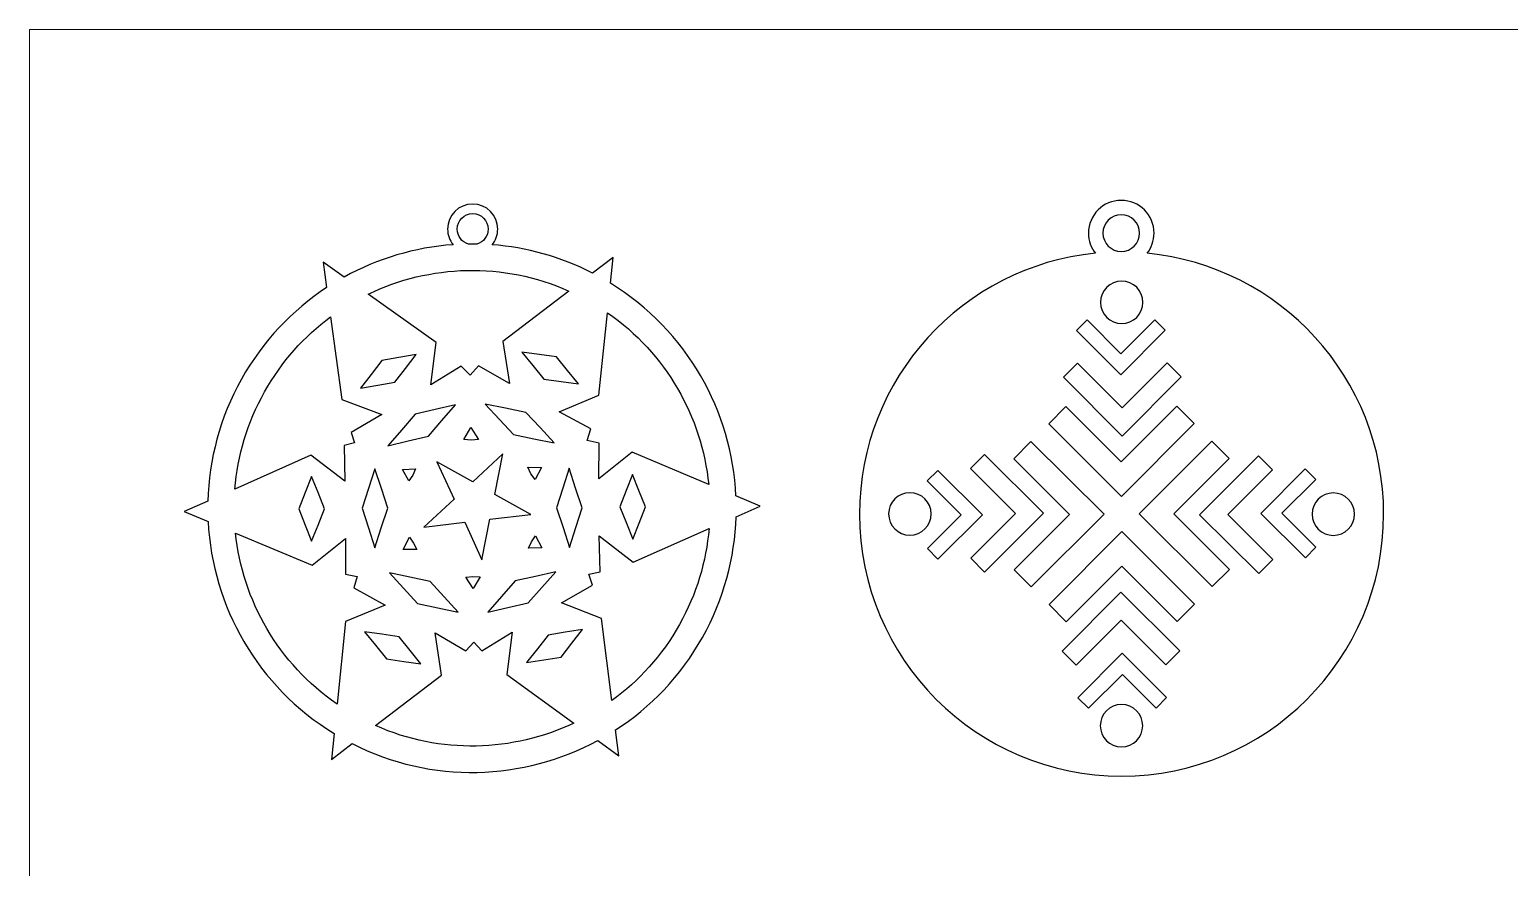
# Model space of a CAD drawing. Header units: centimetres. Extents: x -26.6 to 24.9, y -16.9 to 12.2.
# Drawn here: x -26.62 to -0.92, y -2.39 to 12.16 of the extents above; entities that cross this region are included whole.
import ezdxf

# ---------------------------------------------------------------- set-up
doc = ezdxf.new("R2010")
doc.units = ezdxf.units.CM
doc.header["$MEASUREMENT"] = 0
doc.layers.add('layer 1', color=7, linetype='Continuous')

msp = doc.modelspace()

# ---------------------------------------------------------------- linework, layer by layer
at = {"layer": 'layer 1', "color": 250, "lineweight": 20}
msp.add_open_spline([(-26.62404, 12.16395), (-26.62404, 12.16395), (24.9168, 12.16395), (24.9168, 12.16395), (24.9168, 12.16395), (24.9168, 12.16395), (24.9168, -16.94022), (24.9168, -16.94022), (24.9168, -16.94022), (24.9168, -16.94022), (-26.62404, -16.94022), (-26.62404, -16.94022), (-26.62404, -16.94022), (-26.62404, -16.94022), (-26.62404, 12.16395), (-26.62404, 12.16395)], degree=3, knots=[0, 0, 0, 0, 0.2, 0.2, 0.2, 0.2, 0.4, 0.4, 0.4, 0.4, 0.6, 0.6, 0.6, 0.6, 1, 1, 1, 1], dxfattribs=at)
at = {"layer": 'layer 1', "color": 215}
for points, knots in [([(-16.53407, 7.7579), (-15.20028, 6.93787), (-14.42561, 5.5334), (-14.35584, 4.0636), (-14.35584, 4.0636), (-14.35584, 4.0636), (-13.93684, 3.88626), (-13.93684, 3.88626), (-13.93684, 3.88626), (-13.93684, 3.88626), (-14.35288, 3.7028), (-14.35288, 3.7028), (-14.35288, 3.7028), (-14.3752, 2.99016), (-14.56433, 2.27218), (-14.93707, 1.60722), (-14.93707, 1.60722), (-15.31495, 0.93298), (-15.83789, 0.39137), (-16.44473, -0.00099), (-16.44473, -0.00099), (-16.44473, -0.00099), (-16.38701, -0.45208), (-16.38701, -0.45208), (-16.38701, -0.45208), (-16.38701, -0.45208), (-16.75514, -0.1849), (-16.75514, -0.1849), (-16.75514, -0.1849), (-18.04265, -0.88025), (-19.63568, -0.94574), (-21.02334, -0.2374), (-21.02334, -0.2374), (-21.02334, -0.2374), (-21.38313, -0.51193), (-21.38313, -0.51193), (-21.38313, -0.51193), (-21.38313, -0.51193), (-21.33649, -0.06207), (-21.33649, -0.06207), (-21.33649, -0.06207), (-22.67, 0.75351), (-23.44721, 2.15216), (-23.52306, 3.6182), (-23.52306, 3.6182), (-23.52306, 3.6182), (-23.93684, 3.79134), (-23.93684, 3.79134), (-23.93684, 3.79134), (-23.93684, 3.79134), (-23.52758, 3.97382), (-23.52758, 3.97382), (-23.52758, 3.97382), (-23.50895, 4.69461), (-23.31979, 5.42156), (-22.94275, 6.09427), (-22.94275, 6.09427), (-22.57124, 6.75716), (-22.05956, 7.29191), (-21.46575, 7.68264), (-21.46575, 7.68264), (-21.46575, 7.68264), (-21.5267, 8.12638), (-21.5267, 8.12638), (-21.5267, 8.12638), (-21.5267, 8.12638), (-21.16127, 7.86631), (-21.16127, 7.86631), (-21.16127, 7.86631), (-20.57879, 8.18783), (-19.9322, 8.37944), (-19.26948, 8.42773), (-19.26948, 8.42773), (-19.3285, 8.50204), (-19.36376, 8.59606), (-19.36376, 8.6983), (-19.36376, 8.6983), (-19.36376, 8.93882), (-19.16877, 9.13381), (-18.92826, 9.13381), (-18.92826, 9.13381), (-18.68775, 9.13381), (-18.49275, 8.93882), (-18.49275, 8.6983), (-18.49275, 8.6983), (-18.49275, 8.59553), (-18.52839, 8.50107), (-18.58793, 8.42658), (-18.58793, 8.42658), (-17.9963, 8.38146), (-17.40482, 8.22044), (-16.84681, 7.93395), (-16.84681, 7.93395), (-16.84681, 7.93395), (-16.48702, 8.20795), (-16.48702, 8.20795), (-16.48702, 8.20795), (-16.48702, 8.20795), (-16.53407, 7.7579), (-16.53407, 7.7579)], [0, 0, 0, 0, 0.03846154, 0.03846154, 0.03846154, 0.03846154, 0.07692308, 0.07692308, 0.07692308, 0.07692308, 0.11538462, 0.11538462, 0.11538462, 0.11538462, 0.15384615, 0.15384615, 0.15384615, 0.15384615, 0.19230769, 0.19230769, 0.19230769, 0.19230769, 0.23076923, 0.23076923, 0.23076923, 0.23076923, 0.26923077, 0.26923077, 0.26923077, 0.26923077, 0.30769231, 0.30769231, 0.30769231, 0.30769231, 0.34615385, 0.34615385, 0.34615385, 0.34615385, 0.38461538, 0.38461538, 0.38461538, 0.38461538, 0.42307692, 0.42307692, 0.42307692, 0.42307692, 0.46153846, 0.46153846, 0.46153846, 0.46153846, 0.5, 0.5, 0.5, 0.5, 0.53846154, 0.53846154, 0.53846154, 0.53846154, 0.57692308, 0.57692308, 0.57692308, 0.57692308, 0.61538462, 0.61538462, 0.61538462, 0.61538462, 0.65384615, 0.65384615, 0.65384615, 0.65384615, 0.69230769, 0.69230769, 0.69230769, 0.69230769, 0.73076923, 0.73076923, 0.73076923, 0.73076923, 0.76923077, 0.76923077, 0.76923077, 0.76923077, 0.80769231, 0.80769231, 0.80769231, 0.80769231, 0.84615385, 0.84615385, 0.84615385, 0.84615385, 0.88461538, 0.88461538, 0.88461538, 0.88461538, 0.92307692, 0.92307692, 0.92307692, 0.92307692, 1, 1, 1, 1]), ([(-7.21349, 8.28025), (-4.90787, 8.057), (-3.10549, 6.11396), (-3.10549, 3.74976), (-3.10549, 3.74976), (-3.10549, 1.23571), (-5.14353, -0.80233), (-7.65758, -0.80233), (-7.65758, -0.80233), (-10.17163, -0.80233), (-12.20967, 1.23571), (-12.20967, 3.74976), (-12.20967, 3.74976), (-12.20967, 6.11028), (-10.41293, 8.05101), (-8.11247, 8.27928), (-8.11247, 8.27928), (-8.1876, 8.37571), (-8.23236, 8.49696), (-8.23236, 8.62866), (-8.23236, 8.62866), (-8.23236, 8.94291), (-7.9776, 9.19767), (-7.66335, 9.19767), (-7.66335, 9.19767), (-7.3491, 9.19767), (-7.09434, 8.94291), (-7.09434, 8.62866), (-7.09434, 8.62866), (-7.09434, 8.49739), (-7.13882, 8.37653), (-7.21349, 8.28025)], [0, 0, 0, 0, 0.11111111, 0.11111111, 0.11111111, 0.11111111, 0.22222222, 0.22222222, 0.22222222, 0.22222222, 0.33333333, 0.33333333, 0.33333333, 0.33333333, 0.44444444, 0.44444444, 0.44444444, 0.44444444, 0.55555556, 0.55555556, 0.55555556, 0.55555556, 0.66666667, 0.66666667, 0.66666667, 0.66666667, 0.77777778, 0.77777778, 0.77777778, 0.77777778, 1, 1, 1, 1]), ([(-19.00253, 8.43936), (-18.9533, 8.44008), (-18.90405, 8.44004), (-18.85474, 8.43916), (-18.85474, 8.43916), (-18.74176, 8.47118), (-18.65893, 8.57507), (-18.65893, 8.6983), (-18.65893, 8.6983), (-18.65893, 8.84704), (-18.77953, 8.96763), (-18.92826, 8.96763), (-18.92826, 8.96763), (-19.07699, 8.96763), (-19.19759, 8.84704), (-19.19759, 8.6983), (-19.19759, 8.6983), (-19.19759, 8.57534), (-19.11516, 8.4716), (-19.00253, 8.43936)], [0, 0, 0, 0, 0.16666667, 0.16666667, 0.16666667, 0.16666667, 0.33333333, 0.33333333, 0.33333333, 0.33333333, 0.5, 0.5, 0.5, 0.5, 0.66666667, 0.66666667, 0.66666667, 0.66666667, 1, 1, 1, 1]), ([(-7.66335, 8.94701), (-7.48752, 8.94701), (-7.345, 8.80449), (-7.345, 8.62866), (-7.345, 8.62866), (-7.345, 8.45284), (-7.48752, 8.31031), (-7.66335, 8.31031), (-7.66335, 8.31031), (-7.83917, 8.31031), (-7.9817, 8.45284), (-7.9817, 8.62866), (-7.9817, 8.62866), (-7.9817, 8.80449), (-7.83917, 8.94701), (-7.66335, 8.94701)], [0, 0, 0, 0, 0.2, 0.2, 0.2, 0.2, 0.4, 0.4, 0.4, 0.4, 0.6, 0.6, 0.6, 0.6, 1, 1, 1, 1]), ([(-20.74229, 7.56813), (-20.74229, 7.56813), (-19.56398, 6.72957), (-19.56398, 6.72957), (-19.56398, 6.72957), (-19.56398, 6.72957), (-19.65388, 5.99198), (-19.65388, 5.99198), (-19.65388, 5.99198), (-19.65388, 5.99198), (-19.12731, 6.32062), (-19.12731, 6.32062), (-19.12731, 6.32062), (-19.12731, 6.32062), (-18.97441, 6.1621), (-18.97441, 6.1621), (-18.97441, 6.1621), (-18.97441, 6.1621), (-18.82671, 6.3255), (-18.82671, 6.3255), (-18.82671, 6.3255), (-18.82671, 6.3255), (-18.28979, 6.01412), (-18.28979, 6.01412), (-18.28979, 6.01412), (-18.28979, 6.01412), (-18.40352, 6.74836), (-18.40352, 6.74836), (-18.40352, 6.74836), (-18.40352, 6.74836), (-17.25537, 7.6228), (-17.25537, 7.6228), (-17.25537, 7.6228), (-18.39873, 8.13496), (-19.67371, 8.08505), (-20.74229, 7.56813)], [0, 0, 0, 0, 0.1, 0.1, 0.1, 0.1, 0.2, 0.2, 0.2, 0.2, 0.3, 0.3, 0.3, 0.3, 0.4, 0.4, 0.4, 0.4, 0.5, 0.5, 0.5, 0.5, 0.6, 0.6, 0.6, 0.6, 0.7, 0.7, 0.7, 0.7, 0.8, 0.8, 0.8, 0.8, 1, 1, 1, 1]), ([(-7.65565, 7.79538), (-7.45204, 7.79538), (-7.28697, 7.63031), (-7.28697, 7.4267), (-7.28697, 7.4267), (-7.28697, 7.22309), (-7.45204, 7.05801), (-7.65565, 7.05801), (-7.65565, 7.05801), (-7.85928, 7.05801), (-8.02434, 7.22309), (-8.02434, 7.4267), (-8.02434, 7.4267), (-8.02434, 7.63031), (-7.85928, 7.79538), (-7.65565, 7.79538)], [0, 0, 0, 0, 0.2, 0.2, 0.2, 0.2, 0.4, 0.4, 0.4, 0.4, 0.6, 0.6, 0.6, 0.6, 1, 1, 1, 1]), ([(-16.58754, 7.24676), (-16.58754, 7.24676), (-16.73758, 5.81201), (-16.73758, 5.81201), (-16.73758, 5.81201), (-16.73758, 5.81201), (-17.42394, 5.52743), (-17.42394, 5.52743), (-17.42394, 5.52743), (-17.42394, 5.52743), (-16.87879, 5.23067), (-16.87879, 5.23067), (-16.87879, 5.23067), (-16.87879, 5.23067), (-16.93907, 5.028), (-16.93907, 5.028), (-16.93907, 5.028), (-16.93907, 5.028), (-16.73247, 4.98281), (-16.73247, 4.98281), (-16.73247, 4.98281), (-16.73247, 4.98281), (-16.73627, 4.3621), (-16.73627, 4.3621), (-16.73627, 4.3621), (-16.73627, 4.3621), (-16.15534, 4.82532), (-16.15534, 4.82532), (-16.15534, 4.82532), (-16.15534, 4.82532), (-14.82934, 4.26402), (-14.82934, 4.26402), (-14.82934, 4.26402), (-14.94827, 5.43596), (-15.56531, 6.54044), (-16.58754, 7.24676)], [0, 0, 0, 0, 0.1, 0.1, 0.1, 0.1, 0.2, 0.2, 0.2, 0.2, 0.3, 0.3, 0.3, 0.3, 0.4, 0.4, 0.4, 0.4, 0.5, 0.5, 0.5, 0.5, 0.6, 0.6, 0.6, 0.6, 0.7, 0.7, 0.7, 0.7, 0.8, 0.8, 0.8, 0.8, 1, 1, 1, 1]), ([(-23.0585, 4.18295), (-23.0585, 4.18295), (-21.7366, 4.77232), (-21.7366, 4.77232), (-21.7366, 4.77232), (-21.7366, 4.77232), (-21.14696, 4.3202), (-21.14696, 4.3202), (-21.14696, 4.3202), (-21.14696, 4.3202), (-21.16252, 4.94072), (-21.16252, 4.94072), (-21.16252, 4.94072), (-21.16252, 4.94072), (-20.97922, 4.98448), (-20.97922, 4.98448), (-20.97922, 4.98448), (-20.97922, 4.98448), (-21.03879, 5.1633), (-21.03879, 5.1633), (-21.03879, 5.1633), (-21.03879, 5.1633), (-20.50351, 5.47757), (-20.50351, 5.47757), (-20.50351, 5.47757), (-20.50351, 5.47757), (-21.19873, 5.73979), (-21.19873, 5.73979), (-21.19873, 5.73979), (-21.19873, 5.73979), (-21.39583, 7.17392), (-21.39583, 7.17392), (-21.39583, 7.17392), (-21.85311, 6.83639), (-22.24773, 6.39858), (-22.54363, 5.87057), (-22.54363, 5.87057), (-22.84452, 5.33378), (-23.01245, 4.75861), (-23.0585, 4.18295)], [0, 0, 0, 0, 0.09090909, 0.09090909, 0.09090909, 0.09090909, 0.18181818, 0.18181818, 0.18181818, 0.18181818, 0.27272727, 0.27272727, 0.27272727, 0.27272727, 0.36363636, 0.36363636, 0.36363636, 0.36363636, 0.45454545, 0.45454545, 0.45454545, 0.45454545, 0.54545455, 0.54545455, 0.54545455, 0.54545455, 0.63636364, 0.63636364, 0.63636364, 0.63636364, 0.72727273, 0.72727273, 0.72727273, 0.72727273, 0.81818182, 0.81818182, 0.81818182, 0.81818182, 1, 1, 1, 1]), ([(-7.08162, 7.12471), (-7.08162, 7.12471), (-6.89886, 6.94196), (-6.89886, 6.94196), (-6.89886, 6.94196), (-6.89886, 6.94196), (-7.66878, 6.167), (-7.66878, 6.167), (-7.66878, 6.167), (-7.66878, 6.167), (-8.4404, 6.9386), (-8.4404, 6.9386), (-8.4404, 6.9386), (-8.4404, 6.9386), (-8.25764, 7.12135), (-8.25764, 7.12135), (-8.25764, 7.12135), (-8.25764, 7.12135), (-7.6713, 6.53501), (-7.6713, 6.53501), (-7.6713, 6.53501), (-7.6713, 6.53501), (-7.08162, 7.12471), (-7.08162, 7.12471)], [0, 0, 0, 0, 0.14285714, 0.14285714, 0.14285714, 0.14285714, 0.28571429, 0.28571429, 0.28571429, 0.28571429, 0.42857143, 0.42857143, 0.42857143, 0.42857143, 0.57142857, 0.57142857, 0.57142857, 0.57142857, 0.71428571, 0.71428571, 0.71428571, 0.71428571, 1, 1, 1, 1]), ([(-20.50819, 6.41596), (-20.50819, 6.41596), (-20.20985, 6.46769), (-20.20985, 6.46769), (-20.20985, 6.46769), (-20.20985, 6.46769), (-19.91148, 6.51944), (-19.91148, 6.51944), (-19.91148, 6.51944), (-19.91148, 6.51944), (-20.09487, 6.27846), (-20.09487, 6.27846), (-20.09487, 6.27846), (-20.09487, 6.27846), (-20.27825, 6.03754), (-20.27825, 6.03754), (-20.27825, 6.03754), (-20.27825, 6.03754), (-20.57659, 5.98579), (-20.57659, 5.98579), (-20.57659, 5.98579), (-20.57659, 5.98579), (-20.87493, 5.93406), (-20.87493, 5.93406), (-20.87493, 5.93406), (-20.87493, 5.93406), (-20.69155, 6.17501), (-20.69155, 6.17501), (-20.69155, 6.17501), (-20.69155, 6.17501), (-20.50819, 6.41596), (-20.50819, 6.41596)], [0, 0, 0, 0, 0.11111111, 0.11111111, 0.11111111, 0.11111111, 0.22222222, 0.22222222, 0.22222222, 0.22222222, 0.33333333, 0.33333333, 0.33333333, 0.33333333, 0.44444444, 0.44444444, 0.44444444, 0.44444444, 0.55555556, 0.55555556, 0.55555556, 0.55555556, 0.66666667, 0.66666667, 0.66666667, 0.66666667, 0.77777778, 0.77777778, 0.77777778, 0.77777778, 1, 1, 1, 1]), ([(-17.4742, 6.47925), (-17.4742, 6.47925), (-17.28245, 6.24489), (-17.28245, 6.24489), (-17.28245, 6.24489), (-17.28245, 6.24489), (-17.09072, 6.01052), (-17.09072, 6.01052), (-17.09072, 6.01052), (-17.09072, 6.01052), (-17.39071, 6.05176), (-17.39071, 6.05176), (-17.39071, 6.05176), (-17.39071, 6.05176), (-17.69068, 6.09299), (-17.69068, 6.09299), (-17.69068, 6.09299), (-17.69068, 6.09299), (-17.8824, 6.32736), (-17.8824, 6.32736), (-17.8824, 6.32736), (-17.8824, 6.32736), (-18.07415, 6.56171), (-18.07415, 6.56171), (-18.07415, 6.56171), (-18.07415, 6.56171), (-17.77416, 6.52049), (-17.77416, 6.52049), (-17.77416, 6.52049), (-17.77416, 6.52049), (-17.4742, 6.47925), (-17.4742, 6.47925)], [0, 0, 0, 0, 0.11111111, 0.11111111, 0.11111111, 0.11111111, 0.22222222, 0.22222222, 0.22222222, 0.22222222, 0.33333333, 0.33333333, 0.33333333, 0.33333333, 0.44444444, 0.44444444, 0.44444444, 0.44444444, 0.55555556, 0.55555556, 0.55555556, 0.55555556, 0.66666667, 0.66666667, 0.66666667, 0.66666667, 0.77777778, 0.77777778, 0.77777778, 0.77777778, 1, 1, 1, 1]), ([(-6.86595, 6.37469), (-6.86595, 6.37469), (-6.62358, 6.13231), (-6.62358, 6.13231), (-6.62358, 6.13231), (-6.62358, 6.13231), (-7.64472, 5.10446), (-7.64472, 5.10446), (-7.64472, 5.10446), (-7.64472, 5.10446), (-8.66811, 6.12784), (-8.66811, 6.12784), (-8.66811, 6.12784), (-8.66811, 6.12784), (-8.42573, 6.37024), (-8.42573, 6.37024), (-8.42573, 6.37024), (-8.42573, 6.37024), (-7.64807, 5.59257), (-7.64807, 5.59257), (-7.64807, 5.59257), (-7.64807, 5.59257), (-6.86595, 6.37469), (-6.86595, 6.37469)], [0, 0, 0, 0, 0.14285714, 0.14285714, 0.14285714, 0.14285714, 0.28571429, 0.28571429, 0.28571429, 0.28571429, 0.42857143, 0.42857143, 0.42857143, 0.42857143, 0.57142857, 0.57142857, 0.57142857, 0.57142857, 0.71428571, 0.71428571, 0.71428571, 0.71428571, 1, 1, 1, 1]), ([(-18.00234, 5.51466), (-18.00234, 5.51466), (-17.75711, 5.25029), (-17.75711, 5.25029), (-17.75711, 5.25029), (-17.75711, 5.25029), (-17.51186, 4.98595), (-17.51186, 4.98595), (-17.51186, 4.98595), (-17.51186, 4.98595), (-17.86535, 5.05717), (-17.86535, 5.05717), (-17.86535, 5.05717), (-17.86535, 5.05717), (-18.21884, 5.1284), (-18.21884, 5.1284), (-18.21884, 5.1284), (-18.21884, 5.1284), (-18.46407, 5.39275), (-18.46407, 5.39275), (-18.46407, 5.39275), (-18.46407, 5.39275), (-18.70932, 5.65709), (-18.70932, 5.65709), (-18.70932, 5.65709), (-18.70932, 5.65709), (-18.35583, 5.58588), (-18.35583, 5.58588), (-18.35583, 5.58588), (-18.35583, 5.58588), (-18.00234, 5.51466), (-18.00234, 5.51466)], [0, 0, 0, 0, 0.11111111, 0.11111111, 0.11111111, 0.11111111, 0.22222222, 0.22222222, 0.22222222, 0.22222222, 0.33333333, 0.33333333, 0.33333333, 0.33333333, 0.44444444, 0.44444444, 0.44444444, 0.44444444, 0.55555556, 0.55555556, 0.55555556, 0.55555556, 0.66666667, 0.66666667, 0.66666667, 0.66666667, 0.77777778, 0.77777778, 0.77777778, 0.77777778, 1, 1, 1, 1]), ([(-19.92788, 5.48179), (-19.92788, 5.48179), (-19.57713, 5.56536), (-19.57713, 5.56536), (-19.57713, 5.56536), (-19.57713, 5.56536), (-19.22634, 5.64897), (-19.22634, 5.64897), (-19.22634, 5.64897), (-19.22634, 5.64897), (-19.46217, 5.37618), (-19.46217, 5.37618), (-19.46217, 5.37618), (-19.46217, 5.37618), (-19.69797, 5.10338), (-19.69797, 5.10338), (-19.69797, 5.10338), (-19.69797, 5.10338), (-20.04869, 5.01979), (-20.04869, 5.01979), (-20.04869, 5.01979), (-20.04869, 5.01979), (-20.39948, 4.9362), (-20.39948, 4.9362), (-20.39948, 4.9362), (-20.39948, 4.9362), (-20.16367, 5.20901), (-20.16367, 5.20901), (-20.16367, 5.20901), (-20.16367, 5.20901), (-19.92788, 5.48179), (-19.92788, 5.48179)], [0, 0, 0, 0, 0.11111111, 0.11111111, 0.11111111, 0.11111111, 0.22222222, 0.22222222, 0.22222222, 0.22222222, 0.33333333, 0.33333333, 0.33333333, 0.33333333, 0.44444444, 0.44444444, 0.44444444, 0.44444444, 0.55555556, 0.55555556, 0.55555556, 0.55555556, 0.66666667, 0.66666667, 0.66666667, 0.66666667, 0.77777778, 0.77777778, 0.77777778, 0.77777778, 1, 1, 1, 1]), ([(-6.69674, 5.62281), (-6.69674, 5.62281), (-6.39721, 5.32327), (-6.39721, 5.32327), (-6.39721, 5.32327), (-6.39721, 5.32327), (-7.65916, 4.05306), (-7.65916, 4.05306), (-7.65916, 4.05306), (-7.65916, 4.05306), (-8.92386, 5.31776), (-8.92386, 5.31776), (-8.92386, 5.31776), (-8.92386, 5.31776), (-8.62433, 5.6173), (-8.62433, 5.6173), (-8.62433, 5.6173), (-8.62433, 5.6173), (-7.6633, 4.65627), (-7.6633, 4.65627), (-7.6633, 4.65627), (-7.6633, 4.65627), (-6.69674, 5.62281), (-6.69674, 5.62281)], [0, 0, 0, 0, 0.14285714, 0.14285714, 0.14285714, 0.14285714, 0.28571429, 0.28571429, 0.28571429, 0.28571429, 0.42857143, 0.42857143, 0.42857143, 0.42857143, 0.57142857, 0.57142857, 0.57142857, 0.57142857, 0.71428571, 0.71428571, 0.71428571, 0.71428571, 1, 1, 1, 1]), ([(-18.95971, 5.25514), (-18.95971, 5.25514), (-19.08373, 5.04136), (-19.08373, 5.04136), (-19.08373, 5.04136), (-19.08373, 5.04136), (-18.95589, 5.0312), (-18.95589, 5.0312), (-18.95589, 5.0312), (-18.95589, 5.0312), (-18.82882, 5.04545), (-18.82882, 5.04545), (-18.82882, 5.04545), (-18.82882, 5.04545), (-18.95971, 5.25514), (-18.95971, 5.25514)], [0, 0, 0, 0, 0.2, 0.2, 0.2, 0.2, 0.4, 0.4, 0.4, 0.4, 0.6, 0.6, 0.6, 0.6, 1, 1, 1, 1]), ([(-9.53063, 4.7106), (-9.53063, 4.7106), (-9.23109, 5.01013), (-9.23109, 5.01013), (-9.23109, 5.01013), (-9.23109, 5.01013), (-7.96088, 3.74818), (-7.96088, 3.74818), (-7.96088, 3.74818), (-7.96088, 3.74818), (-9.22558, 2.48348), (-9.22558, 2.48348), (-9.22558, 2.48348), (-9.22558, 2.48348), (-9.52512, 2.78301), (-9.52512, 2.78301), (-9.52512, 2.78301), (-9.52512, 2.78301), (-8.56409, 3.74404), (-8.56409, 3.74404), (-8.56409, 3.74404), (-8.56409, 3.74404), (-9.53063, 4.7106), (-9.53063, 4.7106)], [0, 0, 0, 0, 0.14285714, 0.14285714, 0.14285714, 0.14285714, 0.28571429, 0.28571429, 0.28571429, 0.28571429, 0.42857143, 0.42857143, 0.42857143, 0.42857143, 0.57142857, 0.57142857, 0.57142857, 0.57142857, 0.71428571, 0.71428571, 0.71428571, 0.71428571, 1, 1, 1, 1]), ([(-5.78453, 2.78892), (-5.78453, 2.78892), (-6.08407, 2.48939), (-6.08407, 2.48939), (-6.08407, 2.48939), (-6.08407, 2.48939), (-7.35428, 3.75134), (-7.35428, 3.75134), (-7.35428, 3.75134), (-7.35428, 3.75134), (-6.08958, 5.01604), (-6.08958, 5.01604), (-6.08958, 5.01604), (-6.08958, 5.01604), (-5.79004, 4.71651), (-5.79004, 4.71651), (-5.79004, 4.71651), (-5.79004, 4.71651), (-6.75107, 3.75548), (-6.75107, 3.75548), (-6.75107, 3.75548), (-6.75107, 3.75548), (-5.78453, 2.78892), (-5.78453, 2.78892)], [0, 0, 0, 0, 0.14285714, 0.14285714, 0.14285714, 0.14285714, 0.28571429, 0.28571429, 0.28571429, 0.28571429, 0.42857143, 0.42857143, 0.42857143, 0.42857143, 0.57142857, 0.57142857, 0.57142857, 0.57142857, 0.71428571, 0.71428571, 0.71428571, 0.71428571, 1, 1, 1, 1]), ([(-18.40192, 4.79337), (-18.40192, 4.79337), (-18.54325, 4.09119), (-18.54325, 4.09119), (-18.54325, 4.09119), (-18.54325, 4.09119), (-17.91776, 3.74218), (-17.91776, 3.74218), (-17.91776, 3.74218), (-17.91776, 3.74218), (-18.62924, 3.65959), (-18.62924, 3.65959), (-18.62924, 3.65959), (-18.62924, 3.65959), (-18.7679, 2.95687), (-18.7679, 2.95687), (-18.7679, 2.95687), (-18.7679, 2.95687), (-19.06628, 3.60802), (-19.06628, 3.60802), (-19.06628, 3.60802), (-19.06628, 3.60802), (-19.77748, 3.52271), (-19.77748, 3.52271), (-19.77748, 3.52271), (-19.77748, 3.52271), (-19.25041, 4.00773), (-19.25041, 4.00773), (-19.25041, 4.00773), (-19.25041, 4.00773), (-19.5513, 4.65776), (-19.5513, 4.65776), (-19.5513, 4.65776), (-19.5513, 4.65776), (-18.92712, 4.30638), (-18.92712, 4.30638), (-18.92712, 4.30638), (-18.92712, 4.30638), (-18.40192, 4.79337), (-18.40192, 4.79337)], [0, 0, 0, 0, 0.09090909, 0.09090909, 0.09090909, 0.09090909, 0.18181818, 0.18181818, 0.18181818, 0.18181818, 0.27272727, 0.27272727, 0.27272727, 0.27272727, 0.36363636, 0.36363636, 0.36363636, 0.36363636, 0.45454545, 0.45454545, 0.45454545, 0.45454545, 0.54545455, 0.54545455, 0.54545455, 0.54545455, 0.63636364, 0.63636364, 0.63636364, 0.63636364, 0.72727273, 0.72727273, 0.72727273, 0.72727273, 0.81818182, 0.81818182, 0.81818182, 0.81818182, 1, 1, 1, 1]), ([(-10.28251, 4.54139), (-10.28251, 4.54139), (-10.04013, 4.78377), (-10.04013, 4.78377), (-10.04013, 4.78377), (-10.04013, 4.78377), (-9.01228, 3.76262), (-9.01228, 3.76262), (-9.01228, 3.76262), (-9.01228, 3.76262), (-10.03566, 2.73924), (-10.03566, 2.73924), (-10.03566, 2.73924), (-10.03566, 2.73924), (-10.27804, 2.98162), (-10.27804, 2.98162), (-10.27804, 2.98162), (-10.27804, 2.98162), (-9.50039, 3.75927), (-9.50039, 3.75927), (-9.50039, 3.75927), (-9.50039, 3.75927), (-10.28251, 4.54139), (-10.28251, 4.54139)], [0, 0, 0, 0, 0.14285714, 0.14285714, 0.14285714, 0.14285714, 0.28571429, 0.28571429, 0.28571429, 0.28571429, 0.42857143, 0.42857143, 0.42857143, 0.42857143, 0.57142857, 0.57142857, 0.57142857, 0.57142857, 0.71428571, 0.71428571, 0.71428571, 0.71428571, 1, 1, 1, 1]), ([(-5.03265, 2.95814), (-5.03265, 2.95814), (-5.27503, 2.71576), (-5.27503, 2.71576), (-5.27503, 2.71576), (-5.27503, 2.71576), (-6.30288, 3.7369), (-6.30288, 3.7369), (-6.30288, 3.7369), (-6.30288, 3.7369), (-5.2795, 4.76029), (-5.2795, 4.76029), (-5.2795, 4.76029), (-5.2795, 4.76029), (-5.03712, 4.51791), (-5.03712, 4.51791), (-5.03712, 4.51791), (-5.03712, 4.51791), (-5.81477, 3.74025), (-5.81477, 3.74025), (-5.81477, 3.74025), (-5.81477, 3.74025), (-5.03265, 2.95814), (-5.03265, 2.95814)], [0, 0, 0, 0, 0.14285714, 0.14285714, 0.14285714, 0.14285714, 0.28571429, 0.28571429, 0.28571429, 0.28571429, 0.42857143, 0.42857143, 0.42857143, 0.42857143, 0.57142857, 0.57142857, 0.57142857, 0.57142857, 0.71428571, 0.71428571, 0.71428571, 0.71428571, 1, 1, 1, 1]), ([(-21.94656, 3.8408), (-21.94656, 3.8408), (-21.83571, 4.12255), (-21.83571, 4.12255), (-21.83571, 4.12255), (-21.83571, 4.12255), (-21.72483, 4.40435), (-21.72483, 4.40435), (-21.72483, 4.40435), (-21.72483, 4.40435), (-21.61431, 4.12247), (-21.61431, 4.12247), (-21.61431, 4.12247), (-21.61431, 4.12247), (-21.50377, 3.84054), (-21.50377, 3.84054), (-21.50377, 3.84054), (-21.50377, 3.84054), (-21.61462, 3.55879), (-21.61462, 3.55879), (-21.61462, 3.55879), (-21.61462, 3.55879), (-21.72549, 3.277), (-21.72549, 3.277), (-21.72549, 3.277), (-21.72549, 3.277), (-21.83604, 3.5589), (-21.83604, 3.5589), (-21.83604, 3.5589), (-21.83604, 3.5589), (-21.94656, 3.8408), (-21.94656, 3.8408)], [0, 0, 0, 0, 0.11111111, 0.11111111, 0.11111111, 0.11111111, 0.22222222, 0.22222222, 0.22222222, 0.22222222, 0.33333333, 0.33333333, 0.33333333, 0.33333333, 0.44444444, 0.44444444, 0.44444444, 0.44444444, 0.55555556, 0.55555556, 0.55555556, 0.55555556, 0.66666667, 0.66666667, 0.66666667, 0.66666667, 0.77777778, 0.77777778, 0.77777778, 0.77777778, 1, 1, 1, 1]), ([(-20.84689, 3.85105), (-20.84689, 3.85105), (-20.73599, 4.19416), (-20.73599, 4.19416), (-20.73599, 4.19416), (-20.73599, 4.19416), (-20.62509, 4.53728), (-20.62509, 4.53728), (-20.62509, 4.53728), (-20.62509, 4.53728), (-20.51459, 4.19403), (-20.51459, 4.19403), (-20.51459, 4.19403), (-20.51459, 4.19403), (-20.40407, 3.85081), (-20.40407, 3.85081), (-20.40407, 3.85081), (-20.40407, 3.85081), (-20.51499, 3.50772), (-20.51499, 3.50772), (-20.51499, 3.50772), (-20.51499, 3.50772), (-20.62586, 3.16459), (-20.62586, 3.16459), (-20.62586, 3.16459), (-20.62586, 3.16459), (-20.73639, 3.50785), (-20.73639, 3.50785), (-20.73639, 3.50785), (-20.73639, 3.50785), (-20.84689, 3.85105), (-20.84689, 3.85105)], [0, 0, 0, 0, 0.11111111, 0.11111111, 0.11111111, 0.11111111, 0.22222222, 0.22222222, 0.22222222, 0.22222222, 0.33333333, 0.33333333, 0.33333333, 0.33333333, 0.44444444, 0.44444444, 0.44444444, 0.44444444, 0.55555556, 0.55555556, 0.55555556, 0.55555556, 0.66666667, 0.66666667, 0.66666667, 0.66666667, 0.77777778, 0.77777778, 0.77777778, 0.77777778, 1, 1, 1, 1]), ([(-20.14739, 4.52202), (-20.14739, 4.52202), (-20.03612, 4.32415), (-20.03612, 4.32415), (-20.03612, 4.32415), (-20.03612, 4.32415), (-19.96933, 4.42313), (-19.96933, 4.42313), (-19.96933, 4.42313), (-19.96933, 4.42313), (-19.92057, 4.53194), (-19.92057, 4.53194), (-19.92057, 4.53194), (-19.92057, 4.53194), (-20.14739, 4.52202), (-20.14739, 4.52202)], [0, 0, 0, 0, 0.2, 0.2, 0.2, 0.2, 0.4, 0.4, 0.4, 0.4, 0.6, 0.6, 0.6, 0.6, 1, 1, 1, 1]), ([(-17.73101, 4.56069), (-17.73101, 4.56069), (-17.97251, 4.56341), (-17.97251, 4.56341), (-17.97251, 4.56341), (-17.97251, 4.56341), (-17.91894, 4.44969), (-17.91894, 4.44969), (-17.91894, 4.44969), (-17.91894, 4.44969), (-17.8454, 4.34797), (-17.8454, 4.34797), (-17.8454, 4.34797), (-17.8454, 4.34797), (-17.73101, 4.56069), (-17.73101, 4.56069)], [0, 0, 0, 0, 0.2, 0.2, 0.2, 0.2, 0.4, 0.4, 0.4, 0.4, 0.6, 0.6, 0.6, 0.6, 1, 1, 1, 1]), ([(-17.02708, 3.85869), (-17.02708, 3.85869), (-17.13587, 3.51492), (-17.13587, 3.51492), (-17.13587, 3.51492), (-17.13587, 3.51492), (-17.24468, 3.17113), (-17.24468, 3.17113), (-17.24468, 3.17113), (-17.24468, 3.17113), (-17.35726, 3.51369), (-17.35726, 3.51369), (-17.35726, 3.51369), (-17.35726, 3.51369), (-17.46987, 3.85623), (-17.46987, 3.85623), (-17.46987, 3.85623), (-17.46987, 3.85623), (-17.36106, 4.2), (-17.36106, 4.2), (-17.36106, 4.2), (-17.36106, 4.2), (-17.25227, 4.54382), (-17.25227, 4.54382), (-17.25227, 4.54382), (-17.25227, 4.54382), (-17.13966, 4.20123), (-17.13966, 4.20123), (-17.13966, 4.20123), (-17.13966, 4.20123), (-17.02708, 3.85869), (-17.02708, 3.85869)], [0, 0, 0, 0, 0.11111111, 0.11111111, 0.11111111, 0.11111111, 0.22222222, 0.22222222, 0.22222222, 0.22222222, 0.33333333, 0.33333333, 0.33333333, 0.33333333, 0.44444444, 0.44444444, 0.44444444, 0.44444444, 0.55555556, 0.55555556, 0.55555556, 0.55555556, 0.66666667, 0.66666667, 0.66666667, 0.66666667, 0.77777778, 0.77777778, 0.77777778, 0.77777778, 1, 1, 1, 1]), ([(-15.92747, 3.87568), (-15.92747, 3.87568), (-16.03661, 3.59323), (-16.03661, 3.59323), (-16.03661, 3.59323), (-16.03661, 3.59323), (-16.14573, 3.31078), (-16.14573, 3.31078), (-16.14573, 3.31078), (-16.14573, 3.31078), (-16.25801, 3.59202), (-16.25801, 3.59202), (-16.25801, 3.59202), (-16.25801, 3.59202), (-16.37027, 3.87324), (-16.37027, 3.87324), (-16.37027, 3.87324), (-16.37027, 3.87324), (-16.26113, 4.15567), (-16.26113, 4.15567), (-16.26113, 4.15567), (-16.26113, 4.15567), (-16.15201, 4.43812), (-16.15201, 4.43812), (-16.15201, 4.43812), (-16.15201, 4.43812), (-16.03975, 4.1569), (-16.03975, 4.1569), (-16.03975, 4.1569), (-16.03975, 4.1569), (-15.92747, 3.87568), (-15.92747, 3.87568)], [0, 0, 0, 0, 0.11111111, 0.11111111, 0.11111111, 0.11111111, 0.22222222, 0.22222222, 0.22222222, 0.22222222, 0.33333333, 0.33333333, 0.33333333, 0.33333333, 0.44444444, 0.44444444, 0.44444444, 0.44444444, 0.55555556, 0.55555556, 0.55555556, 0.55555556, 0.66666667, 0.66666667, 0.66666667, 0.66666667, 0.77777778, 0.77777778, 0.77777778, 0.77777778, 1, 1, 1, 1]), ([(-11.03253, 4.32572), (-11.03253, 4.32572), (-10.84978, 4.50848), (-10.84978, 4.50848), (-10.84978, 4.50848), (-10.84978, 4.50848), (-10.07482, 3.73856), (-10.07482, 3.73856), (-10.07482, 3.73856), (-10.07482, 3.73856), (-10.84642, 2.96695), (-10.84642, 2.96695), (-10.84642, 2.96695), (-10.84642, 2.96695), (-11.02917, 3.1497), (-11.02917, 3.1497), (-11.02917, 3.1497), (-11.02917, 3.1497), (-10.44283, 3.73602), (-10.44283, 3.73602), (-10.44283, 3.73602), (-10.44283, 3.73602), (-11.03253, 4.32572), (-11.03253, 4.32572)], [0, 0, 0, 0, 0.14285714, 0.14285714, 0.14285714, 0.14285714, 0.28571429, 0.28571429, 0.28571429, 0.28571429, 0.42857143, 0.42857143, 0.42857143, 0.42857143, 0.57142857, 0.57142857, 0.57142857, 0.57142857, 0.71428571, 0.71428571, 0.71428571, 0.71428571, 1, 1, 1, 1]), ([(-4.28263, 3.1738), (-4.28263, 3.1738), (-4.46538, 2.99105), (-4.46538, 2.99105), (-4.46538, 2.99105), (-4.46538, 2.99105), (-5.24034, 3.76096), (-5.24034, 3.76096), (-5.24034, 3.76096), (-5.24034, 3.76096), (-4.46874, 4.53258), (-4.46874, 4.53258), (-4.46874, 4.53258), (-4.46874, 4.53258), (-4.28599, 4.34982), (-4.28599, 4.34982), (-4.28599, 4.34982), (-4.28599, 4.34982), (-4.87233, 3.7635), (-4.87233, 3.7635), (-4.87233, 3.7635), (-4.87233, 3.7635), (-4.28263, 3.1738), (-4.28263, 3.1738)], [0, 0, 0, 0, 0.14285714, 0.14285714, 0.14285714, 0.14285714, 0.28571429, 0.28571429, 0.28571429, 0.28571429, 0.42857143, 0.42857143, 0.42857143, 0.42857143, 0.57142857, 0.57142857, 0.57142857, 0.57142857, 0.71428571, 0.71428571, 0.71428571, 0.71428571, 1, 1, 1, 1]), ([(-11.7032, 3.75169), (-11.7032, 3.9553), (-11.53813, 4.12038), (-11.33452, 4.12038), (-11.33452, 4.12038), (-11.13091, 4.12038), (-10.96583, 3.9553), (-10.96583, 3.75169), (-10.96583, 3.75169), (-10.96583, 3.54807), (-11.13091, 3.383), (-11.33452, 3.383), (-11.33452, 3.383), (-11.53813, 3.383), (-11.7032, 3.54807), (-11.7032, 3.75169)], [0, 0, 0, 0, 0.2, 0.2, 0.2, 0.2, 0.4, 0.4, 0.4, 0.4, 0.6, 0.6, 0.6, 0.6, 1, 1, 1, 1]), ([(-3.61196, 3.74783), (-3.61196, 3.54422), (-3.77703, 3.37915), (-3.98064, 3.37915), (-3.98064, 3.37915), (-4.18425, 3.37915), (-4.34933, 3.54422), (-4.34933, 3.74783), (-4.34933, 3.74783), (-4.34933, 3.95146), (-4.18425, 4.11652), (-3.98064, 4.11652), (-3.98064, 4.11652), (-3.77703, 4.11652), (-3.61196, 3.95146), (-3.61196, 3.74783)], [0, 0, 0, 0, 0.2, 0.2, 0.2, 0.2, 0.4, 0.4, 0.4, 0.4, 0.6, 0.6, 0.6, 0.6, 1, 1, 1, 1]), ([(-21.28351, 0.44871), (-21.28351, 0.44871), (-21.13465, 1.88428), (-21.13465, 1.88428), (-21.13465, 1.88428), (-21.13465, 1.88428), (-20.44854, 2.16943), (-20.44854, 2.16943), (-20.44854, 2.16943), (-20.44854, 2.16943), (-20.99391, 2.46575), (-20.99391, 2.46575), (-20.99391, 2.46575), (-20.99391, 2.46575), (-20.93537, 2.66313), (-20.93537, 2.66313), (-20.93537, 2.66313), (-20.93537, 2.66313), (-21.13671, 2.70633), (-21.13671, 2.70633), (-21.13671, 2.70633), (-21.13671, 2.70633), (-21.1355, 3.32704), (-21.1355, 3.32704), (-21.1355, 3.32704), (-21.1355, 3.32704), (-21.7145, 2.86144), (-21.7145, 2.86144), (-21.7145, 2.86144), (-21.7145, 2.86144), (-23.0488, 3.41974), (-23.0488, 3.41974), (-23.0488, 3.41974), (-22.92509, 2.25105), (-22.3058, 1.15124), (-21.28351, 0.44871)], [0, 0, 0, 0, 0.1, 0.1, 0.1, 0.1, 0.2, 0.2, 0.2, 0.2, 0.3, 0.3, 0.3, 0.3, 0.4, 0.4, 0.4, 0.4, 0.5, 0.5, 0.5, 0.5, 0.6, 0.6, 0.6, 0.6, 0.7, 0.7, 0.7, 0.7, 0.8, 0.8, 0.8, 0.8, 1, 1, 1, 1]), ([(-20.13788, 3.13641), (-20.13788, 3.13641), (-19.89994, 3.13391), (-19.89994, 3.13391), (-19.89994, 3.13391), (-19.89994, 3.13391), (-19.95329, 3.24603), (-19.95329, 3.24603), (-19.95329, 3.24603), (-19.95329, 3.24603), (-20.02602, 3.34648), (-20.02602, 3.34648), (-20.02602, 3.34648), (-20.02602, 3.34648), (-20.13788, 3.13641), (-20.13788, 3.13641)], [0, 0, 0, 0, 0.2, 0.2, 0.2, 0.2, 0.4, 0.4, 0.4, 0.4, 0.6, 0.6, 0.6, 0.6, 1, 1, 1, 1]), ([(-17.7259, 3.16514), (-17.7259, 3.16514), (-17.83908, 3.36834), (-17.83908, 3.36834), (-17.83908, 3.36834), (-17.83908, 3.36834), (-17.90825, 3.26787), (-17.90825, 3.26787), (-17.90825, 3.26787), (-17.90825, 3.26787), (-17.9584, 3.15717), (-17.9584, 3.15717), (-17.9584, 3.15717), (-17.9584, 3.15717), (-17.7259, 3.16514), (-17.7259, 3.16514)], [0, 0, 0, 0, 0.2, 0.2, 0.2, 0.2, 0.4, 0.4, 0.4, 0.4, 0.6, 0.6, 0.6, 0.6, 1, 1, 1, 1]), ([(-14.82306, 3.49552), (-14.82306, 3.49552), (-16.14117, 2.91433), (-16.14117, 2.91433), (-16.14117, 2.91433), (-16.14117, 2.91433), (-16.72891, 3.36887), (-16.72891, 3.36887), (-16.72891, 3.36887), (-16.72891, 3.36887), (-16.7159, 2.74831), (-16.7159, 2.74831), (-16.7159, 2.74831), (-16.7159, 2.74831), (-16.90802, 2.70325), (-16.90802, 2.70325), (-16.90802, 2.70325), (-16.90802, 2.70325), (-16.84738, 2.51541), (-16.84738, 2.51541), (-16.84738, 2.51541), (-16.84738, 2.51541), (-17.38558, 2.20612), (-17.38558, 2.20612), (-17.38558, 2.20612), (-17.38558, 2.20612), (-16.69281, 1.93747), (-16.69281, 1.93747), (-16.69281, 1.93747), (-16.69281, 1.93747), (-16.51, 0.50885), (-16.51, 0.50885), (-16.51, 0.50885), (-16.04175, 0.84886), (-15.63767, 1.29299), (-15.33619, 1.83092), (-15.33619, 1.83092), (-15.03932, 2.36056), (-14.87165, 2.92755), (-14.82306, 3.49552)], [0, 0, 0, 0, 0.09090909, 0.09090909, 0.09090909, 0.09090909, 0.18181818, 0.18181818, 0.18181818, 0.18181818, 0.27272727, 0.27272727, 0.27272727, 0.27272727, 0.36363636, 0.36363636, 0.36363636, 0.36363636, 0.45454545, 0.45454545, 0.45454545, 0.45454545, 0.54545455, 0.54545455, 0.54545455, 0.54545455, 0.63636364, 0.63636364, 0.63636364, 0.63636364, 0.72727273, 0.72727273, 0.72727273, 0.72727273, 0.81818182, 0.81818182, 0.81818182, 0.81818182, 1, 1, 1, 1]), ([(-8.61842, 1.87671), (-8.61842, 1.87671), (-8.91795, 2.17625), (-8.91795, 2.17625), (-8.91795, 2.17625), (-8.91795, 2.17625), (-7.656, 3.44647), (-7.656, 3.44647), (-7.656, 3.44647), (-7.656, 3.44647), (-6.3913, 2.18176), (-6.3913, 2.18176), (-6.3913, 2.18176), (-6.3913, 2.18176), (-6.69083, 1.88222), (-6.69083, 1.88222), (-6.69083, 1.88222), (-6.69083, 1.88222), (-7.65186, 2.84325), (-7.65186, 2.84325), (-7.65186, 2.84325), (-7.65186, 2.84325), (-8.61842, 1.87671), (-8.61842, 1.87671)], [0, 0, 0, 0, 0.14285714, 0.14285714, 0.14285714, 0.14285714, 0.28571429, 0.28571429, 0.28571429, 0.28571429, 0.42857143, 0.42857143, 0.42857143, 0.42857143, 0.57142857, 0.57142857, 0.57142857, 0.57142857, 0.71428571, 0.71428571, 0.71428571, 0.71428571, 1, 1, 1, 1]), ([(-19.88822, 2.19289), (-19.88822, 2.19289), (-20.13079, 2.45967), (-20.13079, 2.45967), (-20.13079, 2.45967), (-20.13079, 2.45967), (-20.37339, 2.72649), (-20.37339, 2.72649), (-20.37339, 2.72649), (-20.37339, 2.72649), (-20.02062, 2.65172), (-20.02062, 2.65172), (-20.02062, 2.65172), (-20.02062, 2.65172), (-19.66788, 2.57695), (-19.66788, 2.57695), (-19.66788, 2.57695), (-19.66788, 2.57695), (-19.42532, 2.31017), (-19.42532, 2.31017), (-19.42532, 2.31017), (-19.42532, 2.31017), (-19.18273, 2.04337), (-19.18273, 2.04337), (-19.18273, 2.04337), (-19.18273, 2.04337), (-19.5355, 2.11814), (-19.5355, 2.11814), (-19.5355, 2.11814), (-19.5355, 2.11814), (-19.88822, 2.19289), (-19.88822, 2.19289)], [0, 0, 0, 0, 0.11111111, 0.11111111, 0.11111111, 0.11111111, 0.22222222, 0.22222222, 0.22222222, 0.22222222, 0.33333333, 0.33333333, 0.33333333, 0.33333333, 0.44444444, 0.44444444, 0.44444444, 0.44444444, 0.55555556, 0.55555556, 0.55555556, 0.55555556, 0.66666667, 0.66666667, 0.66666667, 0.66666667, 0.77777778, 0.77777778, 0.77777778, 0.77777778, 1, 1, 1, 1]), ([(-18.79987, 2.6578), (-18.79987, 2.6578), (-18.9229, 2.66746), (-18.9229, 2.66746), (-18.9229, 2.66746), (-18.9229, 2.66746), (-19.04543, 2.65488), (-19.04543, 2.65488), (-19.04543, 2.65488), (-19.04543, 2.65488), (-18.92023, 2.45467), (-18.92023, 2.45467), (-18.92023, 2.45467), (-18.92023, 2.45467), (-18.79987, 2.6578), (-18.79987, 2.6578)], [0, 0, 0, 0, 0.2, 0.2, 0.2, 0.2, 0.4, 0.4, 0.4, 0.4, 0.6, 0.6, 0.6, 0.6, 1, 1, 1, 1]), ([(-17.9634, 2.20592), (-17.9634, 2.20592), (-18.31501, 2.12604), (-18.31501, 2.12604), (-18.31501, 2.12604), (-18.31501, 2.12604), (-18.66666, 2.04615), (-18.66666, 2.04615), (-18.66666, 2.04615), (-18.66666, 2.04615), (-18.42797, 2.31645), (-18.42797, 2.31645), (-18.42797, 2.31645), (-18.42797, 2.31645), (-18.1893, 2.58674), (-18.1893, 2.58674), (-18.1893, 2.58674), (-18.1893, 2.58674), (-17.83767, 2.6666), (-17.83767, 2.6666), (-17.83767, 2.6666), (-17.83767, 2.6666), (-17.48602, 2.74647), (-17.48602, 2.74647), (-17.48602, 2.74647), (-17.48602, 2.74647), (-17.72474, 2.47617), (-17.72474, 2.47617), (-17.72474, 2.47617), (-17.72474, 2.47617), (-17.9634, 2.20592), (-17.9634, 2.20592)], [0, 0, 0, 0, 0.11111111, 0.11111111, 0.11111111, 0.11111111, 0.22222222, 0.22222222, 0.22222222, 0.22222222, 0.33333333, 0.33333333, 0.33333333, 0.33333333, 0.44444444, 0.44444444, 0.44444444, 0.44444444, 0.55555556, 0.55555556, 0.55555556, 0.55555556, 0.66666667, 0.66666667, 0.66666667, 0.66666667, 0.77777778, 0.77777778, 0.77777778, 0.77777778, 1, 1, 1, 1]), ([(-8.44921, 1.12484), (-8.44921, 1.12484), (-8.69158, 1.36722), (-8.69158, 1.36722), (-8.69158, 1.36722), (-8.69158, 1.36722), (-7.67044, 2.39506), (-7.67044, 2.39506), (-7.67044, 2.39506), (-7.67044, 2.39506), (-6.64705, 1.37168), (-6.64705, 1.37168), (-6.64705, 1.37168), (-6.64705, 1.37168), (-6.88943, 1.1293), (-6.88943, 1.1293), (-6.88943, 1.1293), (-6.88943, 1.1293), (-7.66709, 1.90695), (-7.66709, 1.90695), (-7.66709, 1.90695), (-7.66709, 1.90695), (-8.44921, 1.12484), (-8.44921, 1.12484)], [0, 0, 0, 0, 0.14285714, 0.14285714, 0.14285714, 0.14285714, 0.28571429, 0.28571429, 0.28571429, 0.28571429, 0.42857143, 0.42857143, 0.42857143, 0.42857143, 0.57142857, 0.57142857, 0.57142857, 0.57142857, 0.71428571, 0.71428571, 0.71428571, 0.71428571, 1, 1, 1, 1]), ([(-20.42604, 1.23363), (-20.42604, 1.23363), (-20.61539, 1.46991), (-20.61539, 1.46991), (-20.61539, 1.46991), (-20.61539, 1.46991), (-20.80479, 1.70616), (-20.80479, 1.70616), (-20.80479, 1.70616), (-20.80479, 1.70616), (-20.50522, 1.66194), (-20.50522, 1.66194), (-20.50522, 1.66194), (-20.50522, 1.66194), (-20.20568, 1.61769), (-20.20568, 1.61769), (-20.20568, 1.61769), (-20.20568, 1.61769), (-20.0163, 1.38144), (-20.0163, 1.38144), (-20.0163, 1.38144), (-20.0163, 1.38144), (-19.82695, 1.14516), (-19.82695, 1.14516), (-19.82695, 1.14516), (-19.82695, 1.14516), (-20.12647, 1.18939), (-20.12647, 1.18939), (-20.12647, 1.18939), (-20.12647, 1.18939), (-20.42604, 1.23363), (-20.42604, 1.23363)], [0, 0, 0, 0, 0.11111111, 0.11111111, 0.11111111, 0.11111111, 0.22222222, 0.22222222, 0.22222222, 0.22222222, 0.33333333, 0.33333333, 0.33333333, 0.33333333, 0.44444444, 0.44444444, 0.44444444, 0.44444444, 0.55555556, 0.55555556, 0.55555556, 0.55555556, 0.66666667, 0.66666667, 0.66666667, 0.66666667, 0.77777778, 0.77777778, 0.77777778, 0.77777778, 1, 1, 1, 1]), ([(-19.46788, 0.94933), (-19.46788, 0.94933), (-20.61474, 0.07433), (-20.61474, 0.07433), (-20.61474, 0.07433), (-19.48585, -0.42789), (-18.22966, -0.3833), (-17.17114, 0.11702), (-17.17114, 0.11702), (-17.17114, 0.11702), (-18.33671, 0.96292), (-18.33671, 0.96292), (-18.33671, 0.96292), (-18.33671, 0.96292), (-18.23995, 1.6996), (-18.23995, 1.6996), (-18.23995, 1.6996), (-18.23995, 1.6996), (-18.76954, 1.37586), (-18.76954, 1.37586), (-18.76954, 1.37586), (-18.76954, 1.37586), (-18.90906, 1.52326), (-18.90906, 1.52326), (-18.90906, 1.52326), (-18.90906, 1.52326), (-19.04504, 1.37255), (-19.04504, 1.37255), (-19.04504, 1.37255), (-19.04504, 1.37255), (-19.58222, 1.68351), (-19.58222, 1.68351), (-19.58222, 1.68351), (-19.58222, 1.68351), (-19.46788, 0.94933), (-19.46788, 0.94933)], [0, 0, 0, 0, 0.1, 0.1, 0.1, 0.1, 0.2, 0.2, 0.2, 0.2, 0.3, 0.3, 0.3, 0.3, 0.4, 0.4, 0.4, 0.4, 0.5, 0.5, 0.5, 0.5, 0.6, 0.6, 0.6, 0.6, 0.7, 0.7, 0.7, 0.7, 0.8, 0.8, 0.8, 0.8, 1, 1, 1, 1]), ([(-17.39299, 1.26565), (-17.39299, 1.26565), (-17.69188, 1.21708), (-17.69188, 1.21708), (-17.69188, 1.21708), (-17.69188, 1.21708), (-17.99075, 1.16851), (-17.99075, 1.16851), (-17.99075, 1.16851), (-17.99075, 1.16851), (-17.80482, 1.40749), (-17.80482, 1.40749), (-17.80482, 1.40749), (-17.80482, 1.40749), (-17.61889, 1.64649), (-17.61889, 1.64649), (-17.61889, 1.64649), (-17.61889, 1.64649), (-17.32002, 1.69508), (-17.32002, 1.69508), (-17.32002, 1.69508), (-17.32002, 1.69508), (-17.02118, 1.74364), (-17.02118, 1.74364), (-17.02118, 1.74364), (-17.02118, 1.74364), (-17.20708, 1.50465), (-17.20708, 1.50465), (-17.20708, 1.50465), (-17.20708, 1.50465), (-17.39299, 1.26565), (-17.39299, 1.26565)], [0, 0, 0, 0, 0.11111111, 0.11111111, 0.11111111, 0.11111111, 0.22222222, 0.22222222, 0.22222222, 0.22222222, 0.33333333, 0.33333333, 0.33333333, 0.33333333, 0.44444444, 0.44444444, 0.44444444, 0.44444444, 0.55555556, 0.55555556, 0.55555556, 0.55555556, 0.66666667, 0.66666667, 0.66666667, 0.66666667, 0.77777778, 0.77777778, 0.77777778, 0.77777778, 1, 1, 1, 1]), ([(-8.23354, 0.37481), (-8.23354, 0.37481), (-8.4163, 0.55756), (-8.4163, 0.55756), (-8.4163, 0.55756), (-8.4163, 0.55756), (-7.64638, 1.33252), (-7.64638, 1.33252), (-7.64638, 1.33252), (-7.64638, 1.33252), (-6.87476, 0.56092), (-6.87476, 0.56092), (-6.87476, 0.56092), (-6.87476, 0.56092), (-7.05752, 0.37818), (-7.05752, 0.37818), (-7.05752, 0.37818), (-7.05752, 0.37818), (-7.64384, 0.96451), (-7.64384, 0.96451), (-7.64384, 0.96451), (-7.64384, 0.96451), (-8.23354, 0.37481), (-8.23354, 0.37481)], [0, 0, 0, 0, 0.14285714, 0.14285714, 0.14285714, 0.14285714, 0.28571429, 0.28571429, 0.28571429, 0.28571429, 0.42857143, 0.42857143, 0.42857143, 0.42857143, 0.57142857, 0.57142857, 0.57142857, 0.57142857, 0.71428571, 0.71428571, 0.71428571, 0.71428571, 1, 1, 1, 1]), ([(-7.65951, -0.29586), (-7.86312, -0.29586), (-8.02819, -0.13079), (-8.02819, 0.07283), (-8.02819, 0.07283), (-8.02819, 0.27644), (-7.86312, 0.44151), (-7.65951, 0.44151), (-7.65951, 0.44151), (-7.45588, 0.44151), (-7.29082, 0.27644), (-7.29082, 0.07283), (-7.29082, 0.07283), (-7.29082, -0.13079), (-7.45588, -0.29586), (-7.65951, -0.29586)], [0, 0, 0, 0, 0.2, 0.2, 0.2, 0.2, 0.4, 0.4, 0.4, 0.4, 0.6, 0.6, 0.6, 0.6, 1, 1, 1, 1])]:
    msp.add_open_spline(points, degree=3, knots=knots, dxfattribs=at)

doc.saveas('drawing.dxf')
